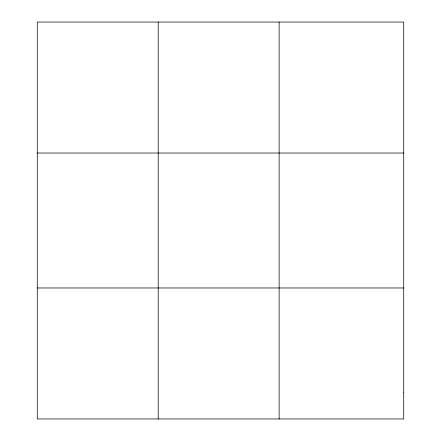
<?xml version="1.0" encoding="UTF-8"?>
<svg xmlns="http://www.w3.org/2000/svg" width="441" height="441" viewBox="0 0 441 441"><rect width="100%" height="100%" fill="white"/><g stroke="black" fill="none" stroke-linecap="round" stroke-linejoin="round"><path stroke-width="0.66" d="M158.203 22.05L158.203 418.95M279.136 22.05L279.136 418.95M37.27 153.027L403.73 153.027M37.27 287.973L403.73 287.973M403.73 392.755L403.73 418.95L37.27 418.95L37.27 22.05L403.73 22.05L403.73 392.755"/></g></svg>
